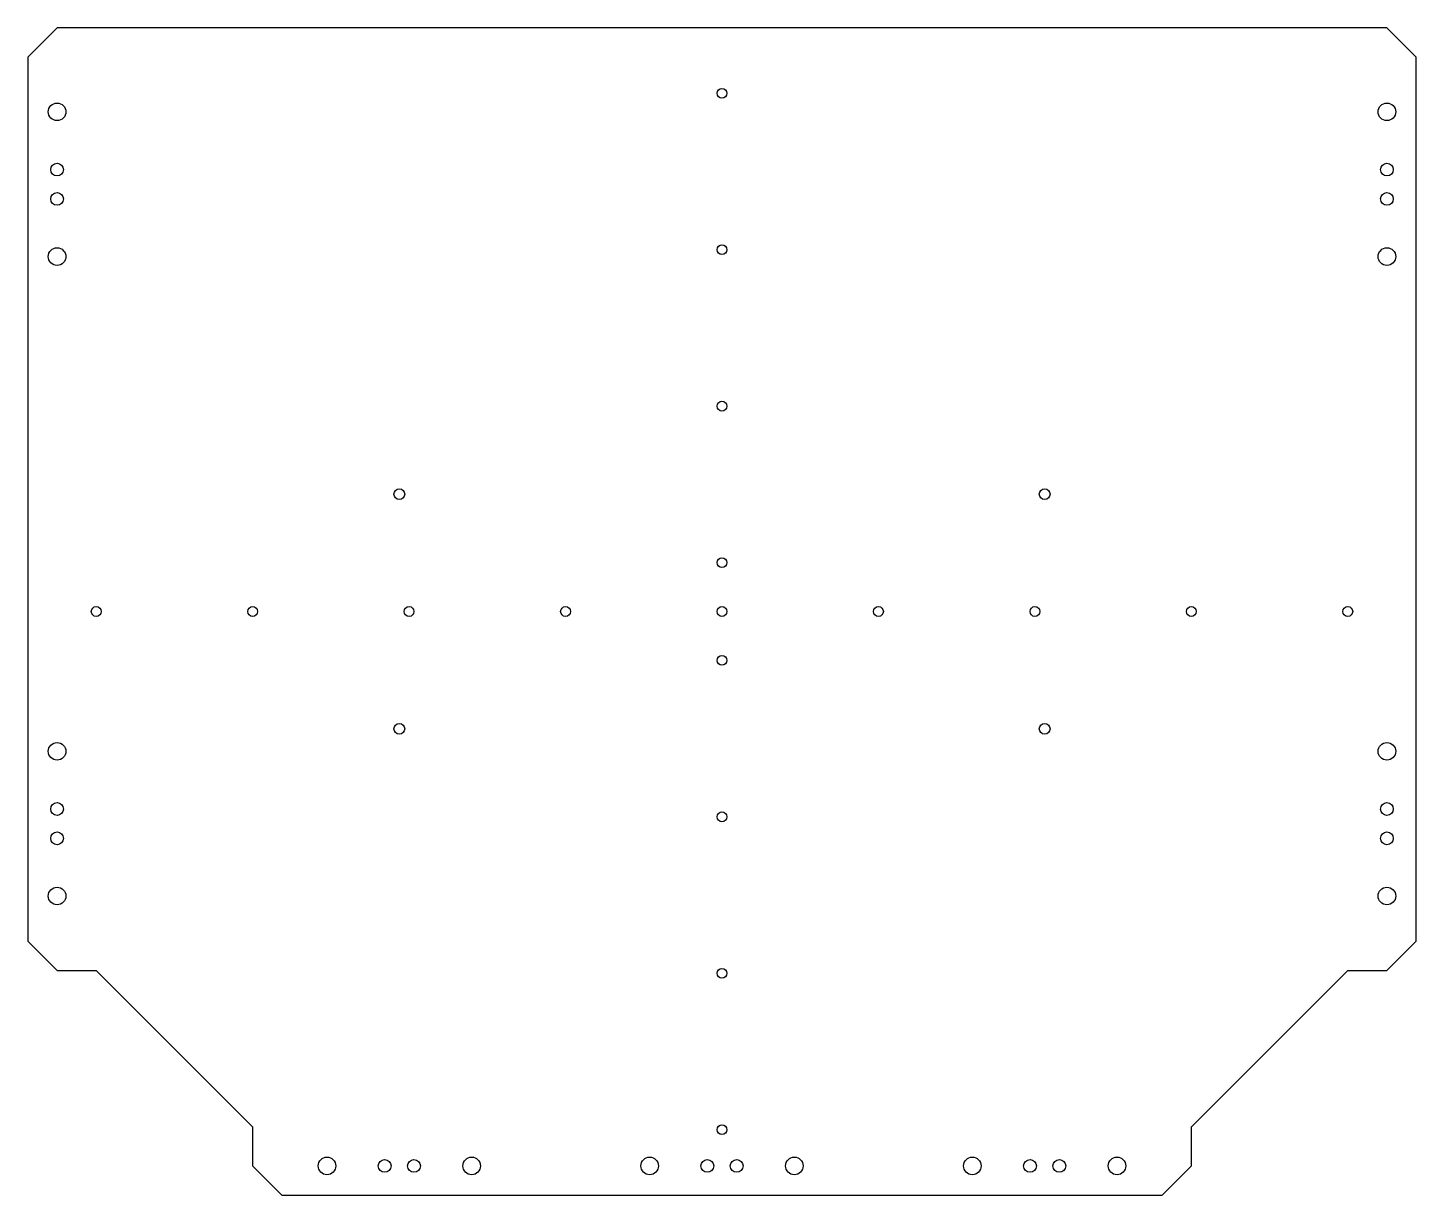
# Model space of a CAD drawing. Header units: millimetres. Extents: x 0 to 710, y -597 to 0.
import ezdxf

# ---------------------------------------------------------------- set-up
doc = ezdxf.new("R2010")
doc.units = ezdxf.units.MM

msp = doc.modelspace()

# ---------------------------------------------------------------- linework, layer by layer
msp.add_lwpolyline([(695, -482), (710, -467), (710, -15), (695, 0), (15, 0), (0, -15), (0, -467), (15, -482), (35, -482), (115, -562), (115, -582), (130, -597), (580, -597), (595, -582), (595, -562), (675, -482)], close=True)
for centre, radius in [((355, -33.5), 2.5), ((15, -43), 4.5), ((695, -43), 4.5), ((15, -72.5), 3.25), ((695, -72.5), 3.25), ((15, -87.5), 3.25), ((695, -87.5), 3.25), ((15, -117), 4.5), ((355, -113.5), 2.5), ((695, -117), 4.5), ((355, -193.5), 2.5), ((190, -238.5), 2.75), ((520, -238.5), 2.75), ((355, -273.5), 2.5), ((35, -298.5), 2.5), ((115, -298.5), 2.5), ((195, -298.5), 2.5), ((275, -298.5), 2.5), ((355, -298.5), 2.5), ((435, -298.5), 2.5), ((515, -298.5), 2.5), ((595, -298.5), 2.5), ((675, -298.5), 2.5), ((355, -323.5), 2.5), ((190, -358.5), 2.75), ((520, -358.5), 2.75), ((15, -370), 4.5), ((695, -370), 4.5), ((15, -399.5), 3.25), ((695, -399.5), 3.25), ((355, -403.5), 2.5), ((15, -414.5), 3.25), ((695, -414.5), 3.25), ((15, -444), 4.5), ((695, -444), 4.5), ((355, -483.5), 2.5), ((355, -563.5), 2.5), ((153, -582), 4.5), ((182.5, -582), 3.25), ((197.5, -582), 3.25), ((227, -582), 4.5), ((318, -582), 4.5), ((347.5, -582), 3.25), ((362.5, -582), 3.25), ((392, -582), 4.5), ((483, -582), 4.5), ((512.5, -582), 3.25), ((527.5, -582), 3.25), ((557, -582), 4.5)]:
    msp.add_circle(centre, radius)

doc.saveas('drawing.dxf')
